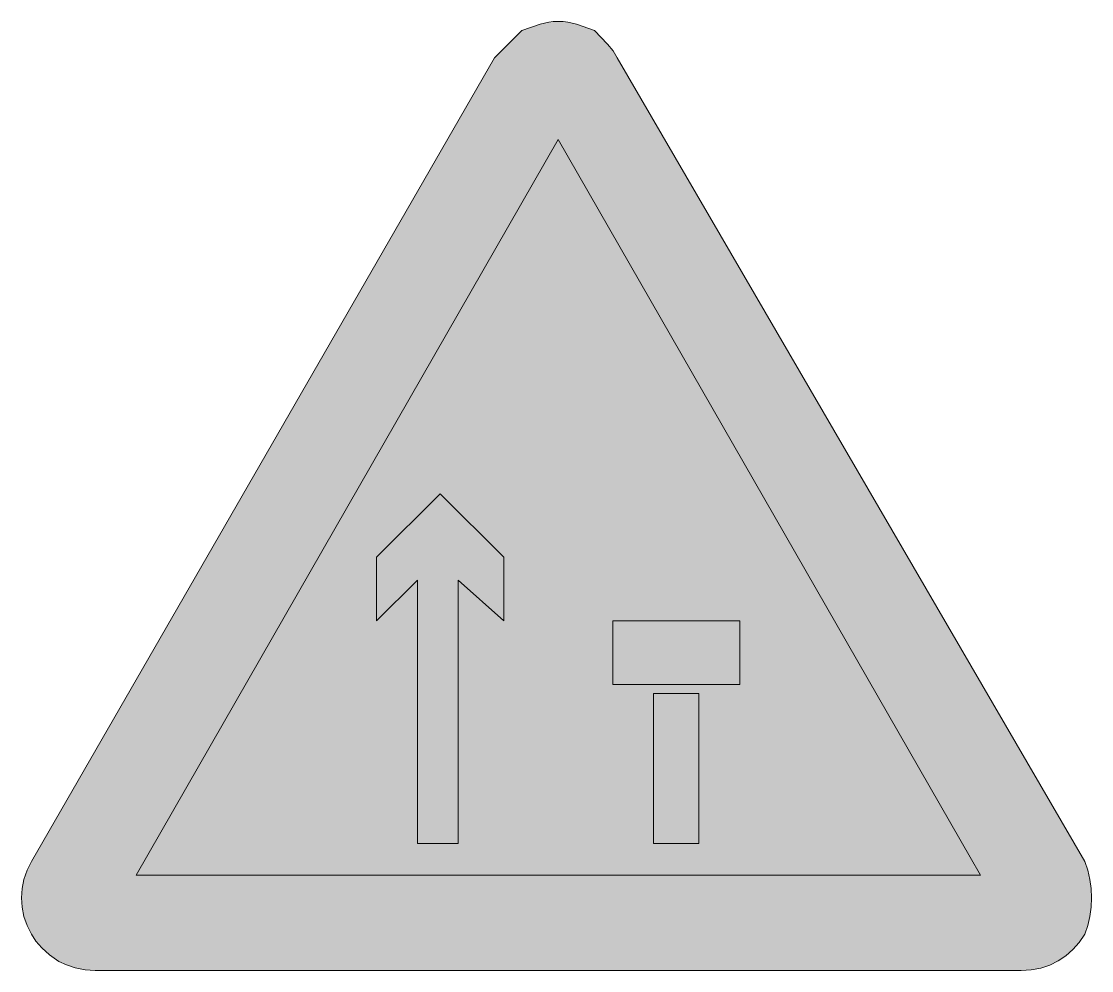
# Model space of a CAD drawing. Header units: metres. Extents: x 141 to 424, y 10 to 261.
import ezdxf

# ---------------------------------------------------------------- set-up
doc = ezdxf.new("R2010")
doc.units = ezdxf.units.M
for name, color, linetype, true_color in [('FILL_BLACK_000000', 7, 'Continuous', 0x000000), ('FILL_RED_FF0000', 7, 'Continuous', 0xff0000), ('FILL_WHITE_FFFFFF', 7, 'Continuous', 0xffffff)]:
    doc.layers.add(name, color=color, linetype=linetype, true_color=true_color)

msp = doc.modelspace()

# ---------------------------------------------------------------- hatches: boundary and pattern name
at = {"layer": 'FILL_BLACK_000000', "true_color": 0x000000}
h = msp.add_hatch(color=7, dxfattribs=at)
h.dxf.hatch_style = 1
h.paths.add_polyline_path([(268.53, 119.04), (268.53, 102.24), (256.53, 113.04), (256.53, 43.44), (245.73, 43.44), (245.73, 113.04), (234.93, 102.24), (234.93, 119.04), (251.73, 135.84), (268.53, 119.04)])
h = msp.add_hatch(color=7, dxfattribs=at)
h.dxf.hatch_style = 1
h.paths.add_polyline_path([(320.13, 83.04), (320.13, 43.44), (308.13, 43.44), (308.13, 83.04), (320.13, 83.04)])
at = {"layer": 'FILL_RED_FF0000', "true_color": 0xff0000}
h = msp.add_hatch(color=7, dxfattribs=at)
h.dxf.hatch_style = 1
h.paths.add_polyline_path([(422.92, 36.34), (423.48, 33.95), (423.82, 31.51), (423.93, 29.04), (423.82, 26.57), (423.48, 24.13), (422.92, 21.74), (422.13, 19.44), (420.67, 17.3), (419, 15.41), (417.13, 13.77), (415.08, 12.39), (412.86, 11.3), (410.49, 10.5), (407.97, 10.01), (405.33, 9.84), (160.53, 9.84), (157.85, 10.05), (155.28, 10.59), (152.94, 11.36), (150.93, 12.24), (148.46, 14.04), (146.43, 15.84), (144.86, 17.64), (143.73, 19.44), (142.55, 21.74), (141.71, 24.13), (141.2, 26.57), (141.03, 29.04), (141.2, 31.51), (141.71, 33.95), (142.55, 36.34), (143.73, 38.64), (266.13, 251.04), (273.33, 258.24), (278.13, 259.89), (280.42, 260.43), (281.63, 260.59), (282.93, 260.64), (284.23, 260.59), (285.44, 260.43), (287.73, 259.89), (292.53, 258.24), (295.98, 254.64), (297.42, 252.84), (298.53, 251.04), (422.13, 38.64), (422.92, 36.34)])
h = msp.add_hatch(color=7, dxfattribs=at)
h.dxf.hatch_style = 1
h.paths.add_polyline_path([(330.93, 102.24), (330.93, 85.44), (297.33, 85.44), (297.33, 102.24), (330.93, 102.24)])
at = {"layer": 'FILL_WHITE_FFFFFF', "true_color": 0xffffff}
h = msp.add_hatch(color=7, dxfattribs=at)
h.dxf.hatch_style = 1
h.paths.add_polyline_path([(282.93, 229.44), (394.53, 35.04), (171.33, 35.04), (282.93, 229.44)])

# ---------------------------------------------------------------- linework, layer by layer
at = {"layer": 'FILL_BLACK_000000', "lineweight": 0, "true_color": 0x000000}
for points in [[(268.53, 119.04), (268.53, 102.24), (256.53, 113.04), (256.53, 43.44), (245.73, 43.44), (245.73, 113.04), (234.93, 102.24), (234.93, 119.04), (251.73, 135.84)], [(320.13, 83.04), (320.13, 43.44), (308.13, 43.44), (308.13, 83.04)]]:
    msp.add_lwpolyline(points, close=True, dxfattribs=at)
at = {"layer": 'FILL_RED_FF0000', "lineweight": 0, "true_color": 0xff0000}
for points in [[(422.92, 36.34), (423.48, 33.95), (423.82, 31.51), (423.93, 29.04), (423.82, 26.57), (423.48, 24.13), (422.92, 21.74), (422.13, 19.44), (420.67, 17.3), (419, 15.41), (417.13, 13.77), (415.08, 12.39), (412.86, 11.3), (410.49, 10.5), (407.97, 10.01), (405.33, 9.84), (160.53, 9.84), (157.85, 10.05), (155.28, 10.59), (152.94, 11.36), (150.93, 12.24), (148.46, 14.04), (146.43, 15.84), (144.86, 17.64), (143.73, 19.44), (142.55, 21.74), (141.71, 24.13), (141.2, 26.57), (141.03, 29.04), (141.2, 31.51), (141.71, 33.95), (142.55, 36.34), (143.73, 38.64), (266.13, 251.04), (273.33, 258.24), (278.13, 259.89), (280.42, 260.43), (281.63, 260.59), (282.93, 260.64), (284.23, 260.59), (285.44, 260.43), (287.73, 259.89), (292.53, 258.24), (295.98, 254.64), (297.42, 252.84), (298.53, 251.04), (422.13, 38.64)], [(330.93, 102.24), (330.93, 85.44), (297.33, 85.44), (297.33, 102.24)]]:
    msp.add_lwpolyline(points, close=True, dxfattribs=at)
at = {"layer": 'FILL_WHITE_FFFFFF', "lineweight": 0, "true_color": 0xff0000}
msp.add_lwpolyline([(282.93, 229.44), (394.53, 35.04), (171.33, 35.04)], close=True, dxfattribs=at)

doc.saveas('drawing.dxf')
